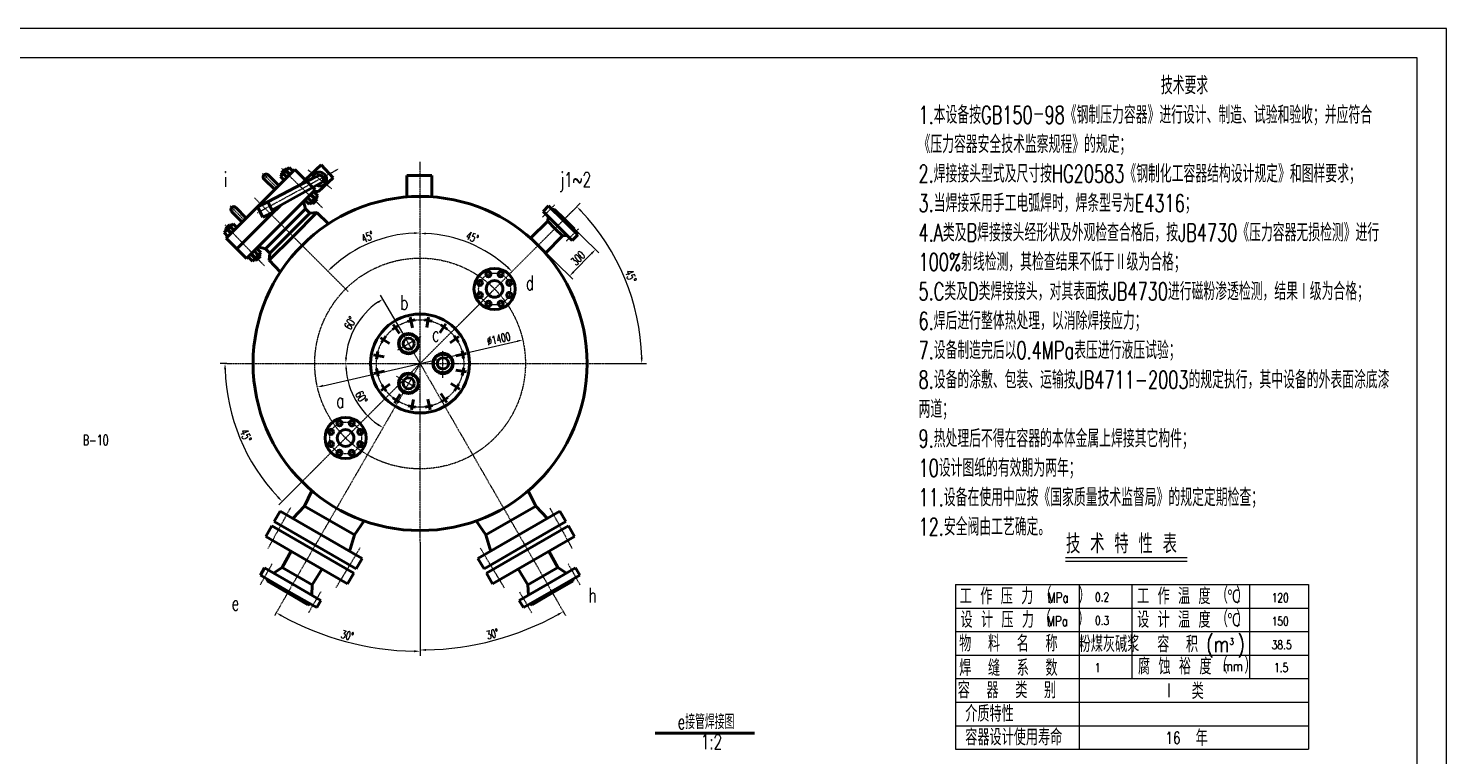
# Model space of a CAD drawing. Header units: millimetres. Extents: x 25714 to 46739, y -2 to 14848.
# Drawn here: x 34681 to 46739, y 8667 to 14848 of the extents above; entities that cross this region are included whole.
import ezdxf

# ---------------------------------------------------------------- set-up
doc = ezdxf.new("R2010")
doc.units = ezdxf.units.MM
doc.header["$LTSCALE"] = 5
doc.linetypes.add('CENTER', pattern=[2, 1.25, -0.25, 0.25, -0.25])
for name, color, linetype in [('border', 7, 'Continuous'), ('dim', 7, 'Continuous'), ('yhdim', 1, 'Continuous'), ('yhsolid', 7, 'Continuous'), ('yhtext', 3, 'Continuous'), ('yhthin', 1, 'Continuous')]:
    doc.layers.add(name, color=color, linetype=linetype)
for name, color, linetype, lineweight in [('中心线', 4, 'CENTER', 18), ('实线', 7, 'Continuous', 53), ('文字', 3, 'Continuous', 30)]:
    doc.layers.add(name, color=color, linetype=linetype, lineweight=lineweight)
doc.styles.add('HZKT', font='ROMANS', dxfattribs={"width": 0.75, "bigfont": 'HZKT'})
doc.styles.add('SIMPLEX', font='romans.shx', dxfattribs={"width": 0.75, "bigfont": 'hztxt.shx'})
doc.styles.get("Standard").update_dxf_attribs({"font": 'txt.shx', "width": 0.67, "bigfont": 'hztxt.shx'})
doc.dimstyles.get("Standard").update_dxf_attribs({"dimtxt": 0.18, "dimasz": 0.18, "dimexe": 0.18, "dimexo": 0.0625, "dimgap": 0.09, "dimtad": 0, "dimtih": 1, "dimtoh": 1, "dimdec": 4, "dimzin": 0, "dimdsep": 46, "dimtxsty": 'Standard', "dimcen": 0.09, "dimadec": 0, "dimazin": 0, "dimtfac": 1, "dimtdec": 4, "dimtofl": 0, "dimtmove": 0, "dimatfit": 3, "dimfxl": 0, "dimtolj": 1, "dimtzin": 0, "dimarcsym": 0})

# ---------------------------------------------------------------- blocks, each defined once
blk = doc.blocks.new('*D110')
at = {"layer": 'DEFPOINTS', "color": 0}
for p in [(36368, 12000), (38011, 12000), (39593, 12000), (37419, 11784), (36776, 9859)]:
    blk.add_point(p, dxfattribs=at)
at = {"layer": '文字', "color": 1, "lineweight": -2}
blk.add_arc((38011, 12000), 630, 184.5457, 235.4543, dxfattribs=at)
at = {"layer": '文字', "color": 1}
for points in [[(37375, 11949), (37391, 11950), (37381, 12000)], [(37658, 11488), (37649, 11473), (37696, 11454)]]:
    blk.add_solid(points, dxfattribs=at)
at = {"layer": '文字', "color": 3, "insert": (37513, 11712), "char_height": 70, "attachment_point": 5, "rotation": 300}
blk.add_mtext('\\A1;60°', dxfattribs=at)
blk = doc.blocks.new('*D111')
at = {"layer": 'DEFPOINTS', "color": 0}
for p in [(37527, 12406), (37864, 12256), (36368, 12000), (38011, 12000), (39593, 12000)]:
    blk.add_point(p, dxfattribs=at)
at = {"layer": '文字', "color": 1, "lineweight": -2}
blk.add_line((37864, 12256), (37676, 12581), dxfattribs=at)
blk.add_arc((38011, 12000), 632, 124.536, 175.464, dxfattribs=at)
at = {"layer": '文字', "color": 1}
for points in [[(37649, 12527), (37658, 12513), (37696, 12547)], [(37390, 12049), (37373, 12050), (37380, 12000)]]:
    blk.add_solid(points, dxfattribs=at)
at = {"layer": '文字', "color": 3, "insert": (37417, 12343), "char_height": 70, "attachment_point": 5, "rotation": 60}
blk.add_mtext('\\A1;60°', dxfattribs=at)
blk = doc.blocks.new('*D112')
at = {"layer": 'DEFPOINTS', "color": 0}
for p in [(38884, 12200), (37138, 11799)]:
    blk.add_point(p, dxfattribs=at)
at = {"layer": 'dim', "color": 1, "lineweight": -2}
blk.add_line((37187, 11811), (38836, 12189), dxfattribs=at)
at = {"layer": 'dim', "color": 1}
for points in [[(38834, 12197), (38837, 12181), (38884, 12200)], [(37185, 11819), (37189, 11802), (37138, 11799)]]:
    blk.add_solid(points, dxfattribs=at)
at = {"layer": 'dim', "color": 3, "insert": (38680, 12210), "char_height": 70, "attachment_point": 5, "rotation": 12.9273}
blk.add_mtext('\\A1;%%c1400', dxfattribs=at)
blk = doc.blocks.new('_Closed')
at = {"color": 0, "linetype": 'ByBlock', "lineweight": -2}
for p, q in [((-1, 0.17), (0, 0)), ((-1, 0.17), (-1, -0.17)), ((0, 0), (-1, -0.17)), ((0, 0), (-1, 0))]:
    blk.add_line(p, q, dxfattribs=at)
blk = doc.blocks.new('*D113')
at = {"layer": 'DEFPOINTS', "color": 0}
for p in [(38011, 13714), (39315, 13304), (38564, 12957), (36999, 10987), (38011, 10482)]:
    blk.add_point(p, dxfattribs=at)
at = {"layer": 'dim', "color": 1, "lineweight": -2}
blk.add_arc((38011, 12000), 1105, 47.592, 87.408, dxfattribs=at)
at = {"layer": 'dim', "color": 1}
for points in [[(38061, 13096), (38062, 13112), (38011, 13105)], [(38763, 12822), (38751, 12810), (38793, 12781)]]:
    blk.add_solid(points, dxfattribs=at)
at = {"layer": 'dim', "color": 3, "insert": (38455, 13072), "char_height": 70, "attachment_point": 5, "rotation": 337.5}
blk.add_mtext('\\A1;45°', dxfattribs=at)
blk = doc.blocks.new('*D114')
at = {"layer": 'DEFPOINTS', "color": 0}
for p in [(38011, 13714), (36602, 13409), (37724, 13071), (37399, 12612), (38011, 10482)]:
    blk.add_point(p, dxfattribs=at)
at = {"layer": 'dim', "color": 1, "lineweight": -2}
blk.add_arc((38011, 12000), 1109, 92.583, 132.417, dxfattribs=at)
at = {"layer": 'dim', "color": 1}
for points in [[(37961, 13116), (37962, 13099), (38011, 13109)], [(37269, 12813), (37257, 12825), (37227, 12784)]]:
    blk.add_solid(points, dxfattribs=at)
at = {"layer": 'dim', "color": 3, "insert": (37566, 13075), "char_height": 70, "attachment_point": 5, "rotation": 22.5}
blk.add_mtext('\\A1;45°', dxfattribs=at)
blk = doc.blocks.new('*D115')
at = {"layer": 'DEFPOINTS', "color": 0}
for p in [(39236, 13230), (39015, 13004), (39503, 12969)]:
    blk.add_point(p, dxfattribs=at)
at = {"layer": 'dim', "color": 1, "lineweight": -2}
for p, q in [((39236, 13230), (39532, 12941)), ((39015, 13004), (39311, 12715)), ((39317, 12778), (39468, 12933))]:
    blk.add_line(p, q, dxfattribs=at)
at = {"layer": 'dim', "color": 1}
for points in [[(39462, 12939), (39474, 12927), (39503, 12969)], [(39311, 12784), (39323, 12772), (39282, 12743)]]:
    blk.add_solid(points, dxfattribs=at)
at = {"layer": 'dim', "color": 3, "insert": (39354, 12894), "char_height": 70, "attachment_point": 5, "rotation": 45.6757}
blk.add_mtext('\\A1;300', dxfattribs=at)
blk = doc.blocks.new('*D116')
at = {"layer": 'DEFPOINTS', "color": 0}
for p in [(39315, 13304), (36368, 12000), (39593, 12000), (36410, 11571), (36999, 10987)]:
    blk.add_point(p, dxfattribs=at)
at = {"layer": '实线', "color": 1, "lineweight": -2}
for p, q in [((36368, 12000), (36313, 12000)), ((36999, 10987), (36810, 10799))]:
    blk.add_line(p, q, dxfattribs=at)
blk.add_arc((38011, 12000), 1658, 181.7276, 223.2724, dxfattribs=at)
at = {"layer": '实线', "color": 1}
for points in [[(36345, 11950), (36362, 11950), (36353, 12000)], [(36810, 10869), (36798, 10857), (36839, 10827)]]:
    blk.add_solid(points, dxfattribs=at)
at = {"layer": '实线', "color": 3, "insert": (36530, 11386), "char_height": 70, "attachment_point": 5, "rotation": 292.5}
blk.add_mtext('\\A1;45°', dxfattribs=at)
blk = doc.blocks.new('*D117')
at = {"layer": 'DEFPOINTS', "color": 0}
for p in [(38011, 13714), (38011, 12000), (38011, 10482), (39247, 9859), (38434, 9602)]:
    blk.add_point(p, dxfattribs=at)
at = {"layer": '实线', "color": 1, "lineweight": -2}
blk.add_line((38011, 10482), (38011, 9525), dxfattribs=at)
blk.add_arc((38011, 12000), 2435, 271.1767, 298.8233, dxfattribs=at)
at = {"layer": '实线', "color": 1}
for points in [[(39181, 9874), (39189, 9859), (39229, 9891)], [(38061, 9557), (38061, 9574), (38011, 9565)]]:
    blk.add_solid(points, dxfattribs=at)
at = {"layer": '实线', "color": 3, "insert": (38627, 9701), "char_height": 70, "attachment_point": 5, "rotation": 15}
blk.add_mtext('\\A1;30°', dxfattribs=at)
blk = doc.blocks.new('*D118')
at = {"layer": 'DEFPOINTS', "color": 0}
for p in [(38011, 13714), (38011, 12000), (38011, 10482), (36776, 9859), (37175, 9701)]:
    blk.add_point(p, dxfattribs=at)
at = {"layer": '实线', "color": 1, "lineweight": -2}
blk.add_line((38011, 10482), (38011, 9514), dxfattribs=at)
blk.add_arc((38011, 12000), 2446, 241.1713, 268.8287, dxfattribs=at)
at = {"layer": '实线', "color": 1}
for points in [[(36828, 9850), (36836, 9864), (36788, 9882)], [(37961, 9563), (37961, 9546), (38011, 9554)]]:
    blk.add_solid(points, dxfattribs=at)
at = {"layer": '实线', "color": 3, "insert": (37393, 9690), "char_height": 70, "attachment_point": 5, "rotation": 345}
blk.add_mtext('\\A1;30°', dxfattribs=at)
blk = doc.blocks.new('*D119')
at = {"layer": 'DEFPOINTS', "color": 0}
for p in [(39315, 13304), (39832, 12488), (36368, 12000), (39593, 12000), (36999, 10987)]:
    blk.add_point(p, dxfattribs=at)
at = {"layer": '实线', "color": 1, "lineweight": -2}
for p, q in [((39315, 13304), (39372, 13361)), ((39593, 12000), (39936, 12000))]:
    blk.add_line(p, q, dxfattribs=at)
blk.add_arc((38011, 12000), 1885, 1.52, 43.48, dxfattribs=at)
at = {"layer": '实线', "color": 1}
for points in [[(39373, 13291), (39385, 13302), (39344, 13332)], [(39904, 12050), (39887, 12050), (39896, 12000)]]:
    blk.add_solid(points, dxfattribs=at)
at = {"layer": '实线', "color": 3, "insert": (39803, 12742), "char_height": 70, "attachment_point": 5, "rotation": 292.5}
blk.add_mtext('\\A1;45°', dxfattribs=at)

msp = doc.modelspace()

# ---------------------------------------------------------------- linework, layer by layer
at = {"layer": 'border', "color": 1, "linetype": 'Continuous'}
msp.add_lwpolyline([(25714, -2.49996), (46739, -2.49996), (46739, 14847.50004), (25714, 14847.50004)], close=True, dxfattribs=at)
at = {"layer": 'border', "color": 7, "linetype": 'Continuous'}
msp.add_lwpolyline([(26339, 247.50004), (46489, 247.50004), (46489, 14597.50004), (26339, 14597.50004)], close=True, dxfattribs=at)
at = {"layer": 'yhsolid'}
for p, q in [((43498.94953, 10350.96832), (44532.93481, 10350.96832)), ((42563.18651, 10121.47709), (45563.18651, 10121.47709)), ((42563.18651, 10121.47709), (42563.18651, 8721.47709)), ((45563.18651, 10121.47709), (45563.18651, 8721.47709)), ((42563.18651, 8721.47709), (45563.18651, 8721.47709))]:
    msp.add_line(p, q, dxfattribs=at)
at = {"layer": 'yhtext'}
msp.add_line((43498.94953, 10320.96832), (44532.93481, 10320.96832), dxfattribs=at)
at = {"layer": 'yhthin'}
for p, q in [((43614.08667, 10121.47709), (43614.08667, 8721.47709)), ((44063.18651, 10121.47709), (44063.18651, 9521.47709)), ((45063.18651, 10121.47709), (45063.18651, 9521.47709)), ((42563.18651, 9921.47709), (45563.18651, 9921.47709)), ((42563.18651, 9721.47709), (45563.18651, 9721.47709)), ((42563.18651, 9521.47709), (45563.18651, 9521.47709)), ((44063.18651, 9521.47709), (44063.18651, 9321.47709)), ((45063.18651, 9521.47709), (45063.18651, 9321.47709)), ((42563.18651, 9321.47709), (45563.18651, 9321.47709)), ((42563.18651, 9121.47709), (45563.18651, 9121.47709)), ((42563.18651, 8921.47709), (45563.18651, 8921.47709))]:
    msp.add_line(p, q, dxfattribs=at)
at = {"layer": '中心线'}
for p, q in [((36630.49278, 13281.16218), (37317.07095, 13652.90882)), ((36831.98458, 13659.17085), (37182.14659, 13322.28308)), ((37058.1658, 13645.24391), (37257.61865, 13486.1977)), ((38011.36879, 10481.91471), (38011.36879, 13713.7337)), ((36670.34428, 13615.58079), (36797.13458, 13491.85565)), ((36685.14244, 13566.4701), (36719.66907, 13601.85208)), ((37399.22366, 12611.87896), (36602.15699, 13408.94562)), ((36395.52183, 13340.75833), (36519.24697, 13213.96804)), ((36444.63252, 13325.96018), (36409.25053, 13291.43355)), ((36999.07897, 10987.44401), (39315.47638, 13303.84141)), ((39153.49108, 13345.53634), (39050.91174, 13241.82258)), ((36351.93177, 13179.11804), (36688.81953, 12828.95603)), ((39357.17131, 13141.85612), (39253.45755, 13039.27678)), ((38018.93973, 12228.29824), (37820.85795, 12113.93567)), ((38011.36879, 11999.73383), (37863.60195, 12255.67349)), ((38205.52591, 11878.89499), (38205.52591, 12107.62014)), ((36368.03896, 11999.73383), (39592.68603, 11999.73383)), ((38011.36879, 11999.73383), (36775.52721, 9859.19342)), ((38011.36879, 11999.73383), (39247.21037, 9859.19342)), ((37809.64073, 11892.00825), (38007.72252, 11777.64567)), ((36909.25, 10773.01341), (36717.62827, 10426.21204)), ((39113.48758, 10773.01341), (39305.10931, 10426.21204)), ((37500.05714, 10431.91075), (37295.52921, 10092.56078)), ((38522.68044, 10431.91075), (38727.20837, 10092.56078)), ((36753.73093, 10298.58914), (36650.97716, 10118.25245)), ((39269.00665, 10298.58914), (39371.76042, 10118.25245)), ((37166.95321, 10060.01515), (37062.15394, 9880.85943)), ((38855.78437, 10060.01515), (38960.58364, 9880.85943))]:
    msp.add_line(p, q, dxfattribs=at)
for centre, radius in [((38011.36879, 11999.73383), 895.56803), ((38644.63102, 12632.99605), 135.36795), ((38011.36879, 11999.73383), 371.39055), ((37914.29023, 12167.87882), 72.68287), ((38205.52591, 11999.73383), 72.68287), ((37914.29023, 11831.58883), 72.68287), ((37378.10656, 11366.4716), 135.36795)]:
    msp.add_circle(centre, radius, dxfattribs=at)
at = {"layer": '实线'}
for p, q in [((36946.15339, 13648.83633), (36654.20984, 13356.89278)), ((36898.46654, 13664.88337), (36825.11139, 13589.02809)), ((36865.14592, 13650.12267), (36834.01023, 13621.14778)), ((36885.03743, 13650.99656), (36865.14592, 13650.12267)), ((36905.18277, 13607.8657), (36873.21932, 13638.77566)), ((36930.86744, 13633.55038), (36898.46654, 13664.88337)), ((37120.17636, 13474.81336), (36946.15339, 13648.83633)), ((37033.16488, 13561.82485), (37169.39906, 13689.31699)), ((37169.39906, 13689.31699), (37273.01757, 13578.59343)), ((36775.55769, 13478.24063), (36685.14244, 13566.4701)), ((36716.7944, 13373.14072), (37129.10755, 13588.67407)), ((36719.66907, 13601.85208), (36809.41911, 13512.10204)), ((36752.33281, 13303.74386), (37184.57047, 13544.44724)), ((36825.11139, 13589.02809), (36855.72827, 13558.41121)), ((36834.01023, 13621.14778), (36836.13708, 13600.42956)), ((36848.47341, 13613.18635), (36879.48841, 13582.17135)), ((37037.56358, 13557.42615), (37002.7691, 13522.63167)), ((37273.01757, 13578.59343), (37148.07269, 13461.66617)), ((37899.56121, 13597.44839), (38111.61013, 13597.44839)), ((37899.56121, 13414.99069), (37899.56121, 13597.44839)), ((38111.61013, 13597.44839), (38111.61013, 13415.85691)), ((37120.17636, 13474.81336), (36828.23281, 13182.86981)), ((37067.27063, 13353.65329), (37033.14345, 13387.78046)), ((37089.46315, 13375.11752), (37054.97183, 13409.60884)), ((37140.91, 13424.87605), (37067.27063, 13353.65329)), ((37083.73623, 13438.37323), (37118.11444, 13402.82856)), ((37135.73636, 13397.26023), (37098.94603, 13356.98741)), ((37106.164, 13460.801), (37140.91, 13424.87605)), ((37148.07269, 13461.66617), (37107.02917, 13461.66617)), ((37125.10901, 13409.5936), (37135.73636, 13397.26023)), ((36362.26628, 13064.94922), (36654.20984, 13356.89278)), ((36409.25053, 13291.43355), (36499.00057, 13201.68351)), ((36532.86199, 13235.54493), (36444.63252, 13325.96018)), ((36453.67647, 12973.53904), (36745.62002, 13265.48259)), ((36628.44191, 13331.12485), (36716.7944, 13373.14072)), ((36674.60243, 13242.83785), (36628.44191, 13331.12485)), ((36763.01733, 13282.8799), (36674.60243, 13242.83785)), ((36716.7944, 13373.14072), (36763.01733, 13282.8799)), ((36823.52863, 13343.3912), (36745.62002, 13265.48259)), ((37037.62001, 13313.15437), (36867.78413, 13143.31849)), ((37074.91135, 13275.86303), (36905.07547, 13106.02715)), ((37132.52991, 13281.5033), (36931.06462, 13080.038)), ((37037.62001, 13313.15437), (37020.69929, 13375.33629)), ((37074.91135, 13275.86303), (37037.62001, 13313.15437)), ((37132.52991, 13281.5033), (37074.91135, 13275.86303)), ((37098.94603, 13356.98741), (37084.42929, 13370.24885)), ((37132.52991, 13281.5033), (37234.09269, 13187.71311)), ((39104.3107, 13340.31088), (39056.73906, 13292.73924)), ((39056.73906, 13292.73924), (39180.55663, 13168.92167)), ((39104.3107, 13340.31088), (39228.12827, 13216.49331)), ((39135.99082, 13308.63076), (39155.33376, 13308.63076)), ((39155.33376, 13308.63076), (39238.77234, 13227.13737)), ((36346.21924, 13112.63607), (36422.07452, 13185.99122)), ((36360.10606, 13126.06519), (36360.97994, 13145.95669)), ((36360.97994, 13145.95669), (36389.95483, 13177.09238)), ((36389.95483, 13177.09238), (36410.67306, 13174.96554)), ((36397.91627, 13162.6292), (36428.93127, 13131.6142)), ((36422.07452, 13185.99122), (36452.6914, 13155.37434)), ((36536.28925, 12890.92626), (36828.23281, 13182.86981)), ((36697.94825, 12973.4826), (36867.78413, 13143.31849)), ((39096.94061, 13209.73947), (38948.84283, 13065.84608)), ((39096.94061, 13209.73947), (39099.44755, 13250.03075)), ((39158.26166, 13146.6267), (39096.94061, 13209.73947)), ((39158.26166, 13146.6267), (39221.37444, 13085.30565)), ((39304.37421, 13045.10409), (39180.55663, 13168.92167)), ((39351.94585, 13092.67573), (39228.12827, 13216.49331)), ((39320.26572, 13143.6988), (39238.77234, 13227.13737)), ((39320.26572, 13124.35586), (39320.26572, 13143.6988)), ((36377.55223, 13080.23517), (36346.21924, 13112.63607)), ((36536.28925, 12890.92626), (36362.26628, 13064.94922)), ((36403.23691, 13105.91985), (36372.32696, 13137.8833)), ((36729.59932, 12878.5727), (36931.06462, 13080.038)), ((36735.23958, 12936.19126), (36905.07547, 13106.02715)), ((39221.37444, 13085.30565), (39077.48105, 12937.20787)), ((39221.37444, 13085.30565), (39261.66571, 13087.81258)), ((39351.94585, 13092.67573), (39304.37421, 13045.10409)), ((36550.30161, 12904.93862), (36586.22656, 12870.19261)), ((36572.72938, 12927.36638), (36608.27405, 12892.98818)), ((36586.22656, 12870.19261), (36657.44933, 12943.83199)), ((36635.98509, 12921.63947), (36601.49378, 12956.13078)), ((36613.84238, 12875.36625), (36654.11521, 12912.15659)), ((36657.44933, 12943.83199), (36623.32216, 12977.95916)), ((36697.94825, 12973.4826), (36635.76633, 12990.40333)), ((36654.11521, 12912.15659), (36640.85376, 12926.67333)), ((36735.23958, 12936.19126), (36697.94825, 12973.4826)), ((36729.59932, 12878.5727), (36735.23958, 12936.19126)), ((36601.50902, 12885.9936), (36613.84238, 12875.36625)), ((36729.59932, 12878.5727), (36823.38951, 12777.00993)), ((37829.85854, 12325.35877), (37776.03049, 12288.86474)), ((37835.49826, 12255.67349), (37783.13269, 12330.07005)), ((37968.28645, 12370.03301), (37904.59016, 12356.91603)), ((37946.82948, 12303.49398), (37926.92033, 12392.26688)), ((38113.27327, 12358.33256), (38049.40591, 12370.58956)), ((38067.98622, 12305.06974), (38083.56448, 12394.7041)), ((38180.52347, 12260.16088), (38229.2175, 12337.01069)), ((38242.74605, 12292.0387), (38188.43085, 12327.80368)), ((37750.94174, 12168.88851), (37674.09193, 12217.58253)), ((37719.06391, 12231.11108), (37683.29894, 12176.79589)), ((38267.30846, 12175.60436), (38341.70502, 12227.96992)), ((38336.99374, 12181.24408), (38300.4997, 12235.07213)), ((37706.03287, 12056.35125), (37616.39851, 12071.92952)), ((37652.77005, 12101.6383), (37640.51305, 12037.77094)), ((38315.12895, 12064.27314), (38403.90184, 12084.18228)), ((38381.66798, 12042.81616), (38368.55099, 12106.51246)), ((37641.0696, 11956.65149), (37654.18659, 11892.95519)), ((38316.70471, 11943.1164), (38406.33907, 11927.53813)), ((38369.96753, 11897.82935), (38382.22453, 11961.69671)), ((37707.60863, 11935.19451), (37618.83574, 11915.28537)), ((37755.42912, 11823.86329), (37681.03256, 11771.49773)), ((37685.74384, 11818.22357), (37722.23788, 11764.39552)), ((38271.79584, 11830.57914), (38348.64565, 11781.88512)), ((38303.67367, 11768.35657), (38339.43864, 11822.67176)), ((37779.99153, 11707.42895), (37834.30673, 11671.66397)), ((37842.21411, 11739.30677), (37793.52008, 11662.45697)), ((38187.23932, 11743.79416), (38239.60489, 11669.3976)), ((38192.87904, 11674.10888), (38246.70709, 11710.60291)), ((37909.46431, 11641.13509), (37973.33167, 11628.87809)), ((37954.75136, 11694.39791), (37939.1731, 11604.76355)), ((38054.45113, 11629.43464), (38118.14742, 11642.55162)), ((38075.9081, 11695.97367), (38095.81725, 11607.20077)), ((37091.28277, 10918.57952), (37028.66641, 10786.88542)), ((38931.45481, 10918.57952), (38994.07117, 10786.88542)), ((36823.15901, 10745.26925), (36771.99916, 10656.65779)), ((36823.15901, 10745.26925), (37171.11725, 10544.37546)), ((37028.66641, 10786.88542), (36928.68989, 10681.45783)), ((37028.66641, 10786.88542), (37240.51443, 10664.57491)), ((38994.07117, 10786.88542), (38782.22315, 10664.57491)), ((39199.57857, 10745.26925), (38851.62033, 10544.37546)), ((38994.07117, 10786.88542), (39094.04769, 10681.45783)), ((39199.57857, 10745.26925), (39250.73842, 10656.65779)), ((36750.8273, 10619.98705), (36699.00538, 10530.22886)), ((36750.8273, 10619.98705), (37098.78554, 10419.09327)), ((36771.99916, 10656.65779), (37119.9574, 10455.764)), ((37452.36245, 10542.2644), (37240.51443, 10664.57491)), ((37535.1047, 10662.33881), (37452.36245, 10542.2644)), ((38487.63288, 10662.33881), (38570.37513, 10542.2644)), ((38570.37513, 10542.2644), (38782.22315, 10664.57491)), ((39250.73842, 10656.65779), (38902.78018, 10455.764)), ((39271.91028, 10619.98705), (38923.95204, 10419.09327)), ((39271.91028, 10619.98705), (39323.7322, 10530.22886)), ((36699.00538, 10530.22886), (37046.96362, 10329.33508)), ((37519.07549, 10343.48168), (37171.11725, 10544.37546)), ((37452.36245, 10542.2644), (37411.04774, 10402.9684)), ((38503.66209, 10343.48168), (38851.62033, 10544.37546)), ((38570.37513, 10542.2644), (38611.68984, 10402.9684)), ((39323.7322, 10530.22886), (38975.77396, 10329.33508)), ((36915.50596, 10405.23219), (36839.82179, 10265.29621)), ((37446.74378, 10218.19949), (37098.78554, 10419.09327)), ((37467.91564, 10254.87022), (37119.9574, 10455.764)), ((38554.82194, 10254.87022), (38902.78018, 10455.764)), ((38575.9938, 10218.19949), (38923.95204, 10419.09327)), ((39107.23162, 10405.23219), (39182.91579, 10265.29621)), ((36689.85693, 10262.52182), (36654.36177, 10201.04241)), ((36689.85693, 10262.52182), (36928.75596, 10124.5934)), ((36839.82179, 10265.29621), (36766.5168, 10218.26222)), ((36839.82179, 10265.29621), (36967.44852, 10191.61088)), ((37394.92186, 10128.44129), (37046.96362, 10329.33508)), ((37178.42128, 10253.43796), (37095.07525, 10117.92555)), ((37519.07549, 10343.48168), (37467.91564, 10254.87022)), ((38503.66209, 10343.48168), (38554.82194, 10254.87022)), ((38627.81572, 10128.44129), (38975.77396, 10329.33508)), ((38844.3163, 10253.43796), (38927.66233, 10117.92555)), ((39182.91579, 10265.29621), (39055.28906, 10191.61088)), ((39332.88065, 10262.52182), (39093.98162, 10124.5934)), ((39182.91579, 10265.29621), (39256.22078, 10218.26222)), ((39332.88065, 10262.52182), (39368.37581, 10201.04241)), ((36654.36177, 10201.04241), (36893.26081, 10063.11399)), ((36712.06528, 10167.72728), (36712.80057, 10149.4294)), ((36712.80057, 10149.4294), (36885.52142, 10049.70898)), ((37095.07525, 10117.92555), (36967.44852, 10191.61088)), ((37446.74378, 10218.19949), (37394.92186, 10128.44129)), ((38575.9938, 10218.19949), (38627.81572, 10128.44129)), ((38927.66233, 10117.92555), (39055.28906, 10191.61088)), ((39368.37581, 10201.04241), (39129.47677, 10063.11399)), ((39309.93701, 10149.4294), (39137.21616, 10049.70898)), ((39310.67231, 10167.72728), (39309.93701, 10149.4294)), ((37058.24226, 9949.98855), (36885.52142, 10049.70898)), ((37132.15984, 9925.18557), (36893.26081, 10063.11399)), ((37167.65499, 9986.66498), (36928.75596, 10124.5934)), ((37095.07525, 10117.92555), (37090.99512, 10030.92458)), ((38855.08259, 9986.66498), (39093.98162, 10124.5934)), ((38890.57774, 9925.18557), (39129.47677, 10063.11399)), ((38927.66233, 10117.92555), (38931.74246, 10030.92458)), ((38964.49532, 9949.98855), (39137.21616, 10049.70898)), ((37074.45634, 9958.5007), (37058.24226, 9949.98855)), ((37167.65499, 9986.66498), (37132.15984, 9925.18557)), ((38855.08259, 9986.66498), (38890.57774, 9925.18557)), ((38948.28124, 9958.5007), (38964.49532, 9949.98855)), ((40010.29183, 8858.69078), (40855.26182, 8858.69078))]:
    msp.add_line(p, q, dxfattribs=at)
for centre, radius in [((38011.36879, 11999.73383), 1419.66648), ((38644.63102, 12632.99605), 174.91045), ((38519.37776, 12684.33905), 21.82382), ((38592.36857, 12757.86846), 21.82382), ((38644.63102, 12632.99605), 70.88877), ((38695.97402, 12758.24931), 21.82382), ((38769.50343, 12685.2585), 21.82382), ((38519.75861, 12580.73361), 21.82382), ((38769.88428, 12581.65306), 21.82382), ((38011.36879, 11999.73383), 420.35186), ((38593.28802, 12507.7428), 21.82382), ((38696.89346, 12508.12365), 21.82382), ((37913.88604, 12168.57889), 86.29611), ((37914.29023, 12167.87882), 47.58573), ((38206.33428, 11999.73383), 86.29611), ((38205.52591, 11999.73383), 47.58573), ((37913.88604, 11830.88876), 86.29611), ((37914.29023, 11831.58883), 47.58573), ((37378.10656, 11366.4716), 174.91045), ((37326.76356, 11491.72485), 21.82382), ((37430.36901, 11491.344), 21.82382), ((37252.85331, 11315.1286), 21.82382), ((37253.23415, 11418.73404), 21.82382), ((37378.10656, 11366.4716), 70.88877), ((37502.97897, 11314.20915), 21.82382), ((37503.35982, 11417.81459), 21.82382), ((37325.84412, 11241.59919), 21.82382), ((37429.44956, 11241.21834), 21.82382)]:
    msp.add_circle(centre, radius, dxfattribs=at)
for centre, radius, start, end in [((36702.40575, 13584.16109), 24.71828, 45.70100042, 225.70100042), ((37157.14461, 13566.31696), 58.99955, 242.479994321, 173.820504702), ((37157.89223, 13565.7208), 33.67656, 321.430702262, 141.430702262), ((36426.94153, 13308.69686), 24.71828, 44.29899958, 224.29899958)]:
    msp.add_arc(centre, radius, start, end, dxfattribs=at)

# ---------------------------------------------------------------- texts
at = {"layer": 'yhdim', "style": 'HZKT', "width": 0.75}
msp.add_text('3', height=54.59287, dxfattribs=at).set_placement((44894.24782, 9610.19426))
at = {"layer": 'yhtext', "style": 'SIMPLEX', "width": 0.75}
for s, height, p in [('技 术 特 性 表', 162.5, (43502.90585, 10386.26195)), ('工 作 压 力', 137.5, (42600.27731, 9953.66072)), ('（   ）', 137.5, (43275.94205, 9959.96176)), ('MPa', 87.5, (43345.31644, 9966.2628)), ('0.2', 75, (43749.45493, 9977.71908)), ('工 作 温 度', 137.5, (44107.41798, 9953.66072)), ('（ ）', 137.5, (44776.91683, 9959.96176)), ('℃', 112.5, (44870.78473, 9966.2628)), ('120', 75, (45252.05144, 9971.83674)), ('设 计 压 力', 137.5, (42605.92999, 9753.66072)), ('（   ）', 137.5, (43270.28929, 9759.96176)), ('设 计 温 度', 137.5, (44107.41798, 9753.66072)), ('（ ）', 137.5, (44776.91683, 9759.96176)), ('MPa', 87.5, (43339.66368, 9766.2628)), ('0.3', 75, (43749.45493, 9777.71908)), ('℃', 112.5, (44870.78473, 9766.2628)), ('150', 75, (45252.05144, 9771.83674)), ('物  料  名  称', 137.5, (42594.85846, 9552.02709)), ('粉煤灰碱浆', 137.5, (43610.55492, 9546.93225)), ('容  积 (m )', 137.5, (44278.14313, 9545.66842)), ('38.5', 75, (45252.05144, 9571.83674)), ('焊  缝  系  数', 137.5, (42594.85846, 9344.09241)), ('1', 75, (43748.21011, 9377.7196)), ('腐 蚀 裕 度', 137.5, (44114.97996, 9356.69449)), ('（  ）', 137.5, (44774.34063, 9365.84462)), ('mm', 87.5, (44836.54906, 9383.9103)), ('1.5', 75, (45271.50008, 9377.7196)), ('容  器  类  别', 137.5, (42582.44776, 9155.06085)), ('Ⅰ  类', 137.5, (44326.79054, 9148.30818)), ('介质特性', 137.5, (42646.17004, 8955.06085)), ('容器设计使用寿命', 137.5, (42646.17004, 8755.06085)), ('16', 100, (44347.89801, 8768.34752)), ('年', 137.5, (44604.85128, 8748.30818))]:
    msp.add_text(s, height=height, dxfattribs=at).set_placement(p)
at = {"layer": '文字', "width": 0.67}
for s, p in [('i', (36342.36957, 13499.53859)), ('j1~2', (39199.3336, 13499.53859)), ('d', (38910.30218, 12622.05904)), ('b', (37843.10944, 12455.44901)), ('c', (38112.2305, 12186.32796)), ('a', (37298.39637, 11622.39881)), ('h', (39443.89862, 9967.40578)), ('e', (36409.06911, 9900.76175)), ('e接管焊接图', (40200.68497, 8892.78433)), ('1:2', (40399.07497, 8721.78698))]:
    msp.add_text(s, height=125, dxfattribs=at).set_placement(p)
at = {"layer": '文字', "color": 7, "width": 0.67}
msp.add_text('B-10', height=87.5, dxfattribs=at).set_placement((35144.73606, 11305.07385))
at = {"layer": '文字', "insert": (42249.085, 14437.39473), "char_height": 150, "width": 4039.3781168, "attachment_point": 1}
msp.add_mtext('                       技术要求\\P1.本设备按GB150－98《钢制压力容器》进行设计、制造、试验和验收；并应符合《压力容器安全技术监察规程》的规定；\\P2.焊接接头型式及尺寸按HG20583《钢制化工容器结构设计规定》和图样要求；\\P3.当焊接采用手工电弧焊时，焊条型号为E4316；\\P4.A类及B焊接接头经形状及外观检查合格后，按JB4730《压力容器无损检测》进行100%射线检测，其检查结果不低于Ⅱ级为合格；\\P5.C类及D类焊接接头，对其表面按JB4730进行磁粉渗透检测，结果Ⅰ级为合格；\\P6.焊后进行整体热处理，以消除焊接应力；\\P7.设备制造完后以0.4MPa表压进行液压试验；\\P8.设备的涂敷、包装、运输按JB4711-2003的规定执行，其中设备的外表面涂底漆两道；\\P9.热处理后不得在容器的本体金属上焊接其它构件；\\P10设计图纸的有效期为两年；\\P11.设备在使用中应按《国家质量技术监督局》的规定定期检查；\\P12.安全阀由工艺确定。', dxfattribs=at)

# ---------------------------------------------------------------- dimensions: what is measured, and where the dimension line sits
at = {"layer": 'dim'}
for base, line1, line2, picture, middle in [((37724.29305, 13071.11507), ((38011.36879, 10481.91471), (38011.36879, 13713.7337)), ((37399.22366, 12611.87896), (36602.15699, 13408.94562)), '*D114', (37565.85812, 13075.29173)), ((38564.03109, 12956.97301), ((36999.07897, 10987.44401), (39315.47638, 13303.84141)), ((38011.36879, 10481.91471), (38011.36879, 13713.7337)), '*D113', (38455.40579, 13071.73397))]:
    dim = msp.add_angular_dim_2l(base=base, line1=line1, line2=line2, dimstyle='Standard', override={"dimscale": 20, "dimtxt": 3.5, "dimasz": 2.5, "dimexe": 2, "dimexo": 0, "dimgap": 1, "dimtad": 1, "dimtih": 0, "dimtoh": 0, "dimzin": 8, "dimclrd": 1, "dimclre": 1, "dimclrt": 3, "dimadec": 3, "dimazin": 2, "dimatfit": 0, "dimtvp": 0.718659}, dxfattribs=at)
    dim.commit()
    dim.dimension.update_dxf_attribs({"geometry": picture, "text_midpoint": middle})
dim = msp.add_aligned_dim(p1=(39015.22459, 13003.58962), p2=(39236.10511, 13229.74242), distance=-373.60149, text='300', dimstyle='Standard', override={"dimscale": 20, "dimtxt": 3.5, "dimasz": 2.5, "dimexe": 2, "dimexo": 0, "dimgap": 1, "dimtad": 1, "dimtih": 0, "dimtoh": 0, "dimzin": 8, "dimclrd": 1, "dimclre": 1, "dimclrt": 3, "dimadec": 3, "dimazin": 2, "dimatfit": 0, "dimtvp": 0.718659}, dxfattribs=at)
dim.commit()
dim.dimension.update_dxf_attribs({"geometry": '*D115', "text_midpoint": (39353.59127, 12894.05322)})
dim = msp.add_diameter_dim_2p(p1=(37138.49918, 11799.38229), p2=(38884.2384, 12200.08536), text='%%c1400', dimstyle='Standard', override={"dimscale": 20, "dimtxt": 3.5, "dimasz": 2.5, "dimexe": 2, "dimexo": 0, "dimgap": 1, "dimtad": 1, "dimtih": 0, "dimtoh": 0, "dimzin": 8, "dimblk1": 'Closed', "dimblk2": 'Closed', "dimclrd": 1, "dimclre": 1, "dimclrt": 3, "dimadec": 3, "dimazin": 2, "dimtofl": 1, "dimatfit": 1, "dimtvp": 0.718659}, dxfattribs=at)
dim.commit()
dim.dimension.update_dxf_attribs({"geometry": '*D112', "text_midpoint": (38692.75896, 12156.13469), "dimtype": 163})
at = {"layer": '实线'}
for base, line1, line2, picture, middle in [((37174.86803, 9701.46686), ((38011.36879, 11999.73383), (36775.52721, 9859.19342)), ((38011.36879, 10481.91471), (38011.36879, 13713.7337)), '*D118', (37392.59338, 9690.43254)), ((38434.15246, 9602.00851), ((38011.36879, 11999.73383), (39247.21037, 9859.19342)), ((38011.36879, 10481.91471), (38011.36879, 13713.7337)), '*D117', (38627.28412, 9701.10652)), ((36409.56116, 11570.53076), ((36368.03896, 11999.73383), (39592.68603, 11999.73383)), ((36999.07897, 10987.44401), (39315.47638, 13303.84141)), '*D116', (36530.10046, 11386.17239)), ((39831.90242, 12487.54434), ((36999.07897, 10987.44401), (39315.47638, 13303.84141)), ((36368.03896, 11999.73383), (39592.68603, 11999.73383)), '*D119', (39803.46883, 12742.04597))]:
    dim = msp.add_angular_dim_2l(base=base, line1=line1, line2=line2, dimstyle='Standard', override={"dimscale": 20, "dimtxt": 3.5, "dimasz": 2.5, "dimexe": 2, "dimexo": 0, "dimgap": 1, "dimtad": 1, "dimtih": 0, "dimtoh": 0, "dimzin": 8, "dimclrd": 1, "dimclre": 1, "dimclrt": 3, "dimadec": 3, "dimazin": 2, "dimatfit": 0, "dimtvp": 0.718659}, dxfattribs=at)
    dim.commit()
    dim.dimension.update_dxf_attribs({"geometry": picture, "text_midpoint": middle})
at = {"layer": '文字'}
for base, line1, line2, picture, middle in [((37527.43182, 12405.80516), ((38011.36879, 11999.73383), (37863.60195, 12255.67349)), ((36368.03896, 11999.73383), (39592.68603, 11999.73383)), '*D111', (37416.63897, 12343.10125)), ((37418.99962, 11784.12908), ((36368.03896, 11999.73383), (39592.68603, 11999.73383)), ((38011.36879, 11999.73383), (36775.52721, 9859.19342)), '*D110', (37513.0698, 11712.04077))]:
    dim = msp.add_angular_dim_2l(base=base, line1=line1, line2=line2, dimstyle='Standard', override={"dimscale": 20, "dimtxt": 3.5, "dimasz": 2.5, "dimexe": 2, "dimexo": 0, "dimgap": 1, "dimtad": 1, "dimtih": 0, "dimtoh": 0, "dimzin": 8, "dimclrd": 1, "dimclre": 1, "dimclrt": 3, "dimadec": 3, "dimazin": 2, "dimatfit": 0, "dimtvp": 0.718659}, dxfattribs=at)
    dim.commit()
    dim.dimension.update_dxf_attribs({"geometry": picture, "text_midpoint": middle})

doc.saveas('drawing.dxf')
